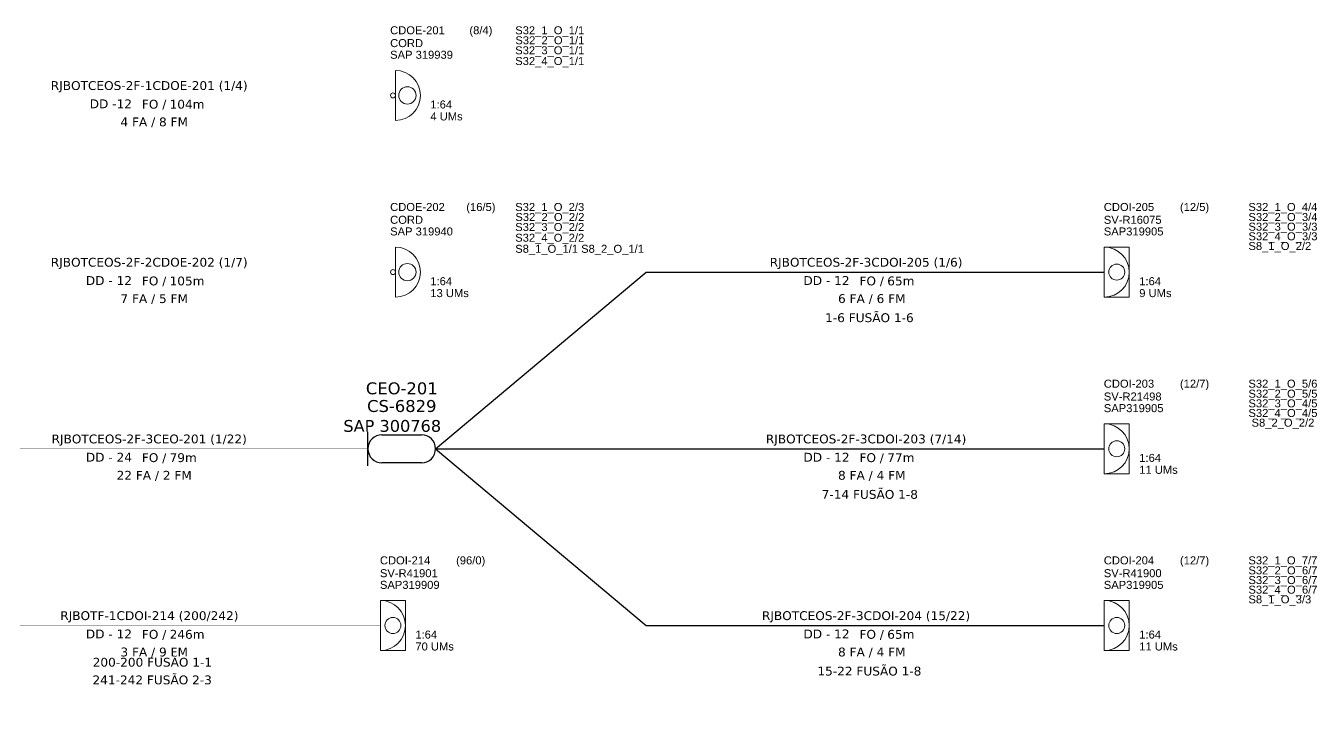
# Model space of a CAD drawing. Header units: millimetres. Extents: x 2479 to 4240, y 59 to 653.
# Drawn here: x 2658.4 to 2855.9, y 329.4 to 433 of the extents above; entities that cross this region are included whole.
import ezdxf
from ezdxf.enums import TextEntityAlignment as Align

# ---------------------------------------------------------------- set-up
doc = ezdxf.new("R2010")
doc.units = ezdxf.units.MM
doc.header["$LTSCALE"] = 0.1
doc.header["$MEASUREMENT"] = 0
for name, color, linetype, lineweight in [("20.0-LEGENDA DOS CDO'S", 1, 'Continuous', 0), ('20.1-CDO_INTERIOR', 1, 'Continuous', 0), ('20.2-CDO_POSTE', 1, 'Continuous', 5), ('40.1-ETIQUETAS', 1, 'Continuous', 20), ('Texto_Cabos', 1, 'Continuous', 20)]:
    doc.layers.add(name, color=color, linetype=linetype, lineweight=lineweight)
for name, color, linetype in [('20.4-CEO', 1, 'Continuous'), ('20.5-CABO EM DUTO', 1, 'Continuous'), ('CD a instalar', 1, 'Continuous')]:
    doc.layers.add(name, color=color, linetype=linetype)
doc.styles.add('ARIAL', font='arial.ttf')
doc.styles.add('siredit', font='verdana.ttf')

# ---------------------------------------------------------------- blocks, each defined once
blk = doc.blocks.new('Attributo_cabos')
at = {"layer": 'Texto_Cabos', "color": 0, "style": 'siredit'}
blk.add_text('FO /', height=1.5, dxfattribs=at).set_placement((1.49, -1.5), align=Align.MIDDLE_RIGHT)
at = {"layer": 'Texto_Cabos', "color": 0, "style": 'siredit', "flags": 1}
for tag, p in [('ID', (-0.57, 7.5)), ('N_CABOS_R_PRIMARIA', (-0.57, 4.5)), ('S/CORTE_R_PRIMARIA', (-0.57, -10.5)), ('FUSÃO_R_PRIMARIA', (-0.57, -13.5)), ('T_CABOS', (-0.57, -19.5))]:
    blk.add_attdef(tag, text='', height=1.5, dxfattribs=at).set_placement(p, align=Align.MIDDLE_CENTER)
at = {"layer": 'Texto_Cabos', "color": 0, "style": 'siredit'}
for tag, p in [('N_CABOS_001', (-16.32, 0.92)), ('FUSÃO_001', (-1.03, -8.25))]:
    blk.add_attdef(tag, p, '', height=1.5, dxfattribs=at)
blk.add_attdef('FIBRAS', text='', height=1.5, dxfattribs=at).set_placement((-4.34, -1.43), align=Align.MIDDLE_RIGHT)
blk.add_attdef('METROS', text='', height=1.5, dxfattribs=at).set_placement((2.05, -1.5), align=Align.MIDDLE_LEFT)
blk.add_attdef('FA/FM', text='', height=1.5, dxfattribs=at).set_placement((-0.57, -4.5), align=Align.MIDDLE_CENTER)
at = {"layer": 'Texto_Cabos', "color": 0, "style": 'siredit', "flags": 1}
blk.add_attdef('S/CORTE', text='', height=1.5, dxfattribs=at).set_placement((-0.57, -16.5), align=Align.CENTER)
blk = doc.blocks.new('CDO_INTERIOR_TROCA')
at = {"layer": '20.1-CDO_INTERIOR', "color": 0, "lineweight": 18}
blk.add_lwpolyline([(4.25, -4.25), (4.25, 4.25), (0, 4.25), (0, -4.25)], close=True, dxfattribs=at)
blk.add_circle((2.13, 0), 1.36, dxfattribs=at)
blk.add_arc((0, 0), 4.25, 270, 90, dxfattribs=at)
at = {"layer": "20.0-LEGENDA DOS CDO'S", "color": 0, "style": 'ARIAL'}
for tag, p in [('CDO_N', (-0.08, 10.38)), ('SPLITER_1', (24.48, 10.38)), ('SURVEY', (-0.08, 8.2)), ('SPLITER_2', (24.5, 8.68)), ('SAP_ANTIGO', (-0.08, 6.23)), ('/_SAP_NOVO', (12.37, 6.23)), ('SPLITER_3', (24.5, 7.04)), ('SPLITER_4', (24.5, 5.4)), ('SPLITER_5', (24.5, 3.75)), ('1:XX', (5.94, -2.22)), ('UMS', (5.94, -4.24))]:
    blk.add_attdef(tag, p, '', height=1.36, dxfattribs=at)
blk.add_attdef('FIBRAS_UTILIZADAS', text='', height=1.36, dxfattribs=at).set_placement((15.34, 10.38), align=Align.CENTER)
blk = doc.blocks.new('CEO_UN')
at = {"layer": '20.4-CEO', "color": 0}
for p, q in [((-9.11, 2.39), (-2.39, 2.39)), ((-2.39, -2.39), (-9.11, -2.39))]:
    blk.add_line(p, q, dxfattribs=at)
blk.add_lwpolyline([(-11.5, -2.89), (-11.5, 2.89)], dxfattribs=at)
for centre, start, end in [((-9.11, 0), 90, 270), ((-2.39, 0), 270, 90)]:
    blk.add_arc(centre, 2.39, start, end, dxfattribs=at)
at = {"layer": '20.4-CEO', "color": 7, "style": 'siredit'}
for tag, height, p in [('NOME?', 2.03, (-5.75, 10.27)), ('LOCAL?', 2.03, (-5.75, 7.27)), ('TIPO?', 2, (-9.11, 3.89))]:
    blk.add_attdef(tag, text='', height=height, dxfattribs=at).set_placement(p, align=Align.MIDDLE_CENTER)
blk.add_attdef('FIBRAS_RESERVA', text='', height=2.03, dxfattribs=at).set_placement((-5.75, -3.97), align=Align.TOP_CENTER)
blk = doc.blocks.new('PDO_PST')
at = {"color": 0}
blk.add_line((2.5, 0), (-2.5, 0), dxfattribs=at)
for centre, radius in [((0, 1.19), 0.862), ((0, -0.25), 0.25)]:
    blk.add_circle(centre, radius, dxfattribs=at)
blk.add_arc((0, 0), 2.5, 0, 180, dxfattribs=at)
blk = doc.blocks.new('CDOE_POSTE 2')
at = {"layer": '20.2-CDO_POSTE', "color": 0, "linetype": 'Continuous', "xscale": 1.700328304346723, "yscale": 1.700328304346723, "zscale": 1.700328304346723, "rotation": 269.882008258618}
blk.add_blockref('PDO_PST', (0.43, 0), dxfattribs=at)
at = {"layer": "20.0-LEGENDA DOS CDO'S", "color": 0, "style": 'ARIAL'}
for tag, p in [('CDO_N', (-0.47, 10.38)), ('SPLITER_1', (20.79, 10.38)), ('CORDOALHA', (-0.47, 8.2)), ('SPLITER_2', (20.8, 8.68)), ('SAP', (-0.47, 6.23)), ('1:XX', (6.36, -2.22)), ('UMS', (6.36, -4.24))]:
    blk.add_attdef(tag, p, '', height=1.36, dxfattribs=at)
blk.add_attdef('FIBRAS_UTILIZADAS', text='', height=1.36, dxfattribs=at).set_placement((14.95, 10.38), align=Align.CENTER)

msp = doc.modelspace()

# ---------------------------------------------------------------- linework, layer by layer
at = {"layer": '20.5-CABO EM DUTO', "color": 0, "linetype": 'ByBlock'}
for p, q in [((2721.1, 368.39), (2753.28, 395.39)), ((2753.28, 395.39), (2823.36, 395.39)), ((2721.1, 368.39), (2753.28, 341.39)), ((2753.28, 341.39), (2823.36, 341.39))]:
    msp.add_line(p, q, dxfattribs=at)
at = {"layer": 'CD a instalar', "color": 0, "linetype": 'ByBlock'}
for p, q in [((2721.1, 368.39), (2753.28, 368.39)), ((2753.28, 368.39), (2823.36, 368.39))]:
    msp.add_line(p, q, dxfattribs=at)
at = {"layer": 'CD a instalar', "color": 0, "linetype": 'ByBlock', "const_width": 0.018}
for points in [[(2603.56, 273.89), (2642.58, 422.39), (2714.58, 422.39)], [(2603.56, 273.89), (2642.58, 395.39), (2714.58, 395.39)], [(2603.56, 273.89), (2642.58, 368.39), (2710.75, 368.39)], [(2603.56, 273.89), (2642.58, 341.39), (2712.66, 341.39)]]:
    msp.add_lwpolyline(points, dxfattribs=at)

# ---------------------------------------------------------------- block references
at = {"color": 0}
ref = msp.add_blockref('CDO_INTERIOR_TROCA', (2823.36, 395.39), dxfattribs=dict(at, xscale=0.8999999999999772, yscale=0.8999999999999985, zscale=0.9))
ref.add_attrib('CDO_N', 'CDOI-205', (2823.29, 404.73), dxfattribs={"layer": "20.0-LEGENDA DOS CDO'S", "color": 0, "height": 1.224, "style": 'ARIAL'})
ref.add_attrib('FIBRAS_UTILIZADAS', '(12/5)', dxfattribs={"layer": "20.0-LEGENDA DOS CDO'S", "color": 0, "height": 1.224, "style": 'ARIAL'}).set_placement((2837.17, 404.73), align=Align.CENTER)
ref.add_attrib('SURVEY', 'SV-R16075', (2823.29, 402.77), dxfattribs={"layer": "20.0-LEGENDA DOS CDO'S", "color": 0, "height": 1.224, "style": 'ARIAL'})
ref.add_attrib('SAP_ANTIGO', 'SAP319905', (2823.29, 400.99), dxfattribs={"layer": "20.0-LEGENDA DOS CDO'S", "color": 0, "height": 1.224, "style": 'ARIAL'})
ref.add_attrib('1:XX', '1:64', (2828.71, 393.39), dxfattribs={"layer": "20.0-LEGENDA DOS CDO'S", "color": 0, "height": 1.224, "style": 'ARIAL'})
ref.add_attrib('UMS', '9 UMs', (2828.71, 391.57), dxfattribs={"layer": "20.0-LEGENDA DOS CDO'S", "color": 0, "height": 1.224, "style": 'ARIAL'})
ref.add_attrib('SPLITER_1', 'S32_1_O_4/4', (2845.4, 404.73), dxfattribs={"layer": "20.0-LEGENDA DOS CDO'S", "color": 0, "height": 1.2242, "style": 'ARIAL'})
ref.add_attrib('SPLITER_2', 'S32_2_O_3/4', (2845.41, 403.2), dxfattribs={"layer": "20.0-LEGENDA DOS CDO'S", "color": 0, "height": 1.2242, "style": 'ARIAL'})
ref.add_attrib('SPLITER_3', 'S32_3_O_3/3', (2845.41, 401.72), dxfattribs={"layer": "20.0-LEGENDA DOS CDO'S", "color": 0, "height": 1.2242, "style": 'ARIAL'})
ref.add_attrib('SPLITER_4', 'S32_4_O_3/3', (2845.41, 400.25), dxfattribs={"layer": "20.0-LEGENDA DOS CDO'S", "color": 0, "height": 1.2242, "style": 'ARIAL'})
ref.add_attrib('SPLITER_5', 'S8_1_O_2/2   ', (2845.41, 398.77), dxfattribs={"layer": "20.0-LEGENDA DOS CDO'S", "color": 0, "height": 1.2242, "style": 'ARIAL'})
ref = msp.add_blockref('CDO_INTERIOR_TROCA', (2823.36, 368.39), dxfattribs=dict(at, xscale=0.8999999999999772, yscale=0.8999999999999985, zscale=0.9))
ref.add_attrib('CDO_N', 'CDOI-203', (2823.29, 377.73), dxfattribs={"layer": "20.0-LEGENDA DOS CDO'S", "color": 0, "height": 1.224, "style": 'ARIAL'})
ref.add_attrib('FIBRAS_UTILIZADAS', '(12/7)', dxfattribs={"layer": "20.0-LEGENDA DOS CDO'S", "color": 0, "height": 1.224, "style": 'ARIAL'}).set_placement((2837.17, 377.73), align=Align.CENTER)
ref.add_attrib('SURVEY', 'SV-R21498', (2823.29, 375.77), dxfattribs={"layer": "20.0-LEGENDA DOS CDO'S", "color": 0, "height": 1.224, "style": 'ARIAL'})
ref.add_attrib('SAP_ANTIGO', 'SAP319905', (2823.29, 373.99), dxfattribs={"layer": "20.0-LEGENDA DOS CDO'S", "color": 0, "height": 1.224, "style": 'ARIAL'})
ref.add_attrib('1:XX', '1:64', (2828.71, 366.39), dxfattribs={"layer": "20.0-LEGENDA DOS CDO'S", "color": 0, "height": 1.224, "style": 'ARIAL'})
ref.add_attrib('UMS', '11 UMs', (2828.71, 364.57), dxfattribs={"layer": "20.0-LEGENDA DOS CDO'S", "color": 0, "height": 1.224, "style": 'ARIAL'})
ref.add_attrib('SPLITER_1', 'S32_1_O_5/6', (2845.4, 377.73), dxfattribs={"layer": "20.0-LEGENDA DOS CDO'S", "color": 0, "height": 1.2242, "style": 'ARIAL'})
ref.add_attrib('SPLITER_2', 'S32_2_O_5/5', (2845.41, 376.2), dxfattribs={"layer": "20.0-LEGENDA DOS CDO'S", "color": 0, "height": 1.2242, "style": 'ARIAL'})
ref.add_attrib('SPLITER_3', 'S32_3_O_4/5', (2845.41, 374.72), dxfattribs={"layer": "20.0-LEGENDA DOS CDO'S", "color": 0, "height": 1.2242, "style": 'ARIAL'})
ref.add_attrib('SPLITER_4', 'S32_4_O_4/5', (2845.41, 373.25), dxfattribs={"layer": "20.0-LEGENDA DOS CDO'S", "color": 0, "height": 1.2242, "style": 'ARIAL'})
ref.add_attrib('SPLITER_5', ' S8_2_O_2/2  ', (2845.41, 371.77), dxfattribs={"layer": "20.0-LEGENDA DOS CDO'S", "color": 0, "height": 1.2242, "style": 'ARIAL'})
ref = msp.add_blockref('CDO_INTERIOR_TROCA', (2712.66, 341.39), dxfattribs=dict(at, xscale=0.8999999999999772, yscale=0.8999999999999985, zscale=0.9))
ref.add_attrib('CDO_N', 'CDOI-214', (2712.59, 350.73), dxfattribs={"layer": "20.0-LEGENDA DOS CDO'S", "color": 0, "height": 1.224, "style": 'ARIAL'})
ref.add_attrib('FIBRAS_UTILIZADAS', '(96/0)', dxfattribs={"layer": "20.0-LEGENDA DOS CDO'S", "color": 0, "height": 1.224, "style": 'ARIAL'}).set_placement((2726.47, 350.73), align=Align.CENTER)
ref.add_attrib('SURVEY', 'SV-R41901', (2712.59, 348.77), dxfattribs={"layer": "20.0-LEGENDA DOS CDO'S", "color": 0, "height": 1.224, "style": 'ARIAL'})
ref.add_attrib('SAP_ANTIGO', 'SAP319909', (2712.59, 346.99), dxfattribs={"layer": "20.0-LEGENDA DOS CDO'S", "color": 0, "height": 1.224, "style": 'ARIAL'})
ref.add_attrib('1:XX', '1:64', (2718.01, 339.39), dxfattribs={"layer": "20.0-LEGENDA DOS CDO'S", "color": 0, "height": 1.224, "style": 'ARIAL'})
ref.add_attrib('UMS', '70 UMs', (2718.01, 337.57), dxfattribs={"layer": "20.0-LEGENDA DOS CDO'S", "color": 0, "height": 1.224, "style": 'ARIAL'})
ref = msp.add_blockref('CDO_INTERIOR_TROCA', (2823.36, 341.39), dxfattribs=dict(at, xscale=0.8999999999999772, yscale=0.8999999999999985, zscale=0.9))
ref.add_attrib('CDO_N', 'CDOI-204', (2823.29, 350.73), dxfattribs={"layer": "20.0-LEGENDA DOS CDO'S", "color": 0, "height": 1.224, "style": 'ARIAL'})
ref.add_attrib('FIBRAS_UTILIZADAS', '(12/7)', dxfattribs={"layer": "20.0-LEGENDA DOS CDO'S", "color": 0, "height": 1.224, "style": 'ARIAL'}).set_placement((2837.17, 350.73), align=Align.CENTER)
ref.add_attrib('SURVEY', 'SV-R41900', (2823.29, 348.77), dxfattribs={"layer": "20.0-LEGENDA DOS CDO'S", "color": 0, "height": 1.224, "style": 'ARIAL'})
ref.add_attrib('SAP_ANTIGO', 'SAP319905', (2823.29, 346.99), dxfattribs={"layer": "20.0-LEGENDA DOS CDO'S", "color": 0, "height": 1.224, "style": 'ARIAL'})
ref.add_attrib('1:XX', '1:64', (2828.71, 339.39), dxfattribs={"layer": "20.0-LEGENDA DOS CDO'S", "color": 0, "height": 1.224, "style": 'ARIAL'})
ref.add_attrib('UMS', '11 UMs', (2828.71, 337.57), dxfattribs={"layer": "20.0-LEGENDA DOS CDO'S", "color": 0, "height": 1.224, "style": 'ARIAL'})
ref.add_attrib('SPLITER_1', 'S32_1_O_7/7', (2845.4, 350.73), dxfattribs={"layer": "20.0-LEGENDA DOS CDO'S", "color": 0, "height": 1.2242, "style": 'ARIAL'})
ref.add_attrib('SPLITER_2', 'S32_2_O_6/7', (2845.41, 349.2), dxfattribs={"layer": "20.0-LEGENDA DOS CDO'S", "color": 0, "height": 1.2242, "style": 'ARIAL'})
ref.add_attrib('SPLITER_3', 'S32_3_O_6/7', (2845.41, 347.72), dxfattribs={"layer": "20.0-LEGENDA DOS CDO'S", "color": 0, "height": 1.2242, "style": 'ARIAL'})
ref.add_attrib('SPLITER_4', 'S32_4_O_6/7', (2845.41, 346.25), dxfattribs={"layer": "20.0-LEGENDA DOS CDO'S", "color": 0, "height": 1.2242, "style": 'ARIAL'})
ref.add_attrib('SPLITER_5', 'S8_1_O_3/3   ', (2845.41, 344.77), dxfattribs={"layer": "20.0-LEGENDA DOS CDO'S", "color": 0, "height": 1.2242, "style": 'ARIAL'})
at = {"layer": '20.2-CDO_POSTE', "color": 0}
ref = msp.add_blockref('CDOE_POSTE 2', (2714.58, 422.39), dxfattribs=dict(at, xscale=0.8999999999999772, yscale=0.8999999999999985, zscale=0.9))
ref.add_attrib('CDO_N', 'CDOE-201', (2714.15, 431.73), dxfattribs={"layer": "20.0-LEGENDA DOS CDO'S", "color": 0, "height": 1.224, "style": 'ARIAL'})
ref.add_attrib('FIBRAS_UTILIZADAS', '(8/4)', dxfattribs={"layer": "20.0-LEGENDA DOS CDO'S", "color": 0, "height": 1.224, "style": 'ARIAL'}).set_placement((2728.03, 431.73), align=Align.CENTER)
ref.add_attrib('CORDOALHA', 'CORD', (2714.15, 429.77), dxfattribs={"layer": "20.0-LEGENDA DOS CDO'S", "color": 0, "height": 1.224, "style": 'ARIAL'})
ref.add_attrib('SAP', 'SAP 319939', (2714.15, 427.99), dxfattribs={"layer": "20.0-LEGENDA DOS CDO'S", "color": 0, "height": 1.224, "style": 'ARIAL'})
ref.add_attrib('1:XX', '1:64', (2720.3, 420.39), dxfattribs={"layer": "20.0-LEGENDA DOS CDO'S", "color": 0, "height": 1.224, "style": 'ARIAL'})
ref.add_attrib('UMS', '4 UMs', (2720.3, 418.57), dxfattribs={"layer": "20.0-LEGENDA DOS CDO'S", "color": 0, "height": 1.224, "style": 'ARIAL'})
ref.add_attrib('SPLITER_1', 'S32_1_O_1/1', (2733.28, 431.73), dxfattribs={"layer": "20.0-LEGENDA DOS CDO'S", "color": 0, "height": 1.2242, "style": 'ARIAL'})
ref.add_attrib('SPLITER_2', 'S32_2_O_1/1', (2733.3, 430.2), dxfattribs={"layer": "20.0-LEGENDA DOS CDO'S", "color": 0, "height": 1.2242, "style": 'ARIAL'})
ref.add_attrib('SPLITER_3', 'S32_3_O_1/1', (2733.28, 428.67), dxfattribs={"layer": "20.0-LEGENDA DOS CDO'S", "color": 0, "height": 1.2242, "style": 'ARIAL'})
ref.add_attrib('SPLITER_4', 'S32_4_O_1/1', (2733.28, 427.03), dxfattribs={"layer": "20.0-LEGENDA DOS CDO'S", "color": 0, "height": 1.2242, "style": 'ARIAL'})
ref = msp.add_blockref('CDOE_POSTE 2', (2714.58, 395.39), dxfattribs=dict(at, xscale=0.8999999999999772, yscale=0.8999999999999985, zscale=0.9))
ref.add_attrib('CDO_N', 'CDOE-202', (2714.15, 404.73), dxfattribs={"layer": "20.0-LEGENDA DOS CDO'S", "color": 0, "height": 1.224, "style": 'ARIAL'})
ref.add_attrib('FIBRAS_UTILIZADAS', '(16/5)', dxfattribs={"layer": "20.0-LEGENDA DOS CDO'S", "color": 0, "height": 1.224, "style": 'ARIAL'}).set_placement((2728.03, 404.73), align=Align.CENTER)
ref.add_attrib('CORDOALHA', 'CORD', (2714.15, 402.77), dxfattribs={"layer": "20.0-LEGENDA DOS CDO'S", "color": 0, "height": 1.224, "style": 'ARIAL'})
ref.add_attrib('SAP', 'SAP 319940', (2714.15, 400.99), dxfattribs={"layer": "20.0-LEGENDA DOS CDO'S", "color": 0, "height": 1.224, "style": 'ARIAL'})
ref.add_attrib('1:XX', '1:64', (2720.3, 393.39), dxfattribs={"layer": "20.0-LEGENDA DOS CDO'S", "color": 0, "height": 1.224, "style": 'ARIAL'})
ref.add_attrib('UMS', '13 UMs', (2720.3, 391.57), dxfattribs={"layer": "20.0-LEGENDA DOS CDO'S", "color": 0, "height": 1.224, "style": 'ARIAL'})
ref.add_attrib('SPLITER_1', 'S32_1_O_2/3', (2733.28, 404.73), dxfattribs={"layer": "20.0-LEGENDA DOS CDO'S", "color": 0, "height": 1.2242, "style": 'ARIAL'})
ref.add_attrib('SPLITER_2', 'S32_2_O_2/2', (2733.3, 403.2), dxfattribs={"layer": "20.0-LEGENDA DOS CDO'S", "color": 0, "height": 1.2242, "style": 'ARIAL'})
ref.add_attrib('SPLITER_3', 'S32_3_O_2/2', (2733.28, 401.67), dxfattribs={"layer": "20.0-LEGENDA DOS CDO'S", "color": 0, "height": 1.2242, "style": 'ARIAL'})
ref.add_attrib('SPLITER_4', 'S32_4_O_2/2', (2733.28, 400.03), dxfattribs={"layer": "20.0-LEGENDA DOS CDO'S", "color": 0, "height": 1.2242, "style": 'ARIAL'})
ref.add_attrib('SPLITER_5', 'S8_1_O_1/1 S8_2_O_1/1  ', (2733.28, 398.34), dxfattribs={"layer": "20.0-LEGENDA DOS CDO'S", "color": 0, "height": 1.2242, "style": 'ARIAL'})
at = {"layer": '20.4-CEO', "color": 0}
ref = msp.add_blockref('CEO_UN', (2721.1, 368.39), dxfattribs=dict(at, xscale=0.8999999999999772, yscale=0.8999999999999985, zscale=0.9))
ref.add_attrib('NOME?', 'CEO-201', dxfattribs={"color": 7, "height": 1.825, "style": 'siredit'}).set_placement((2715.93, 377.63), align=Align.MIDDLE_CENTER)
ref.add_attrib('LOCAL?', 'CS-6829', dxfattribs={"color": 7, "height": 1.825, "style": 'siredit'}).set_placement((2715.93, 374.93), align=Align.MIDDLE_CENTER)
ref.add_attrib('TIPO?', '    SAP 300768', dxfattribs={"color": 7, "height": 1.8, "style": 'siredit'}).set_placement((2712.9, 371.89), align=Align.MIDDLE_CENTER)
at = {"layer": '40.1-ETIQUETAS', "color": 0}
ref = msp.add_blockref('Attributo_cabos', (2678.58, 422.39), dxfattribs=dict(at, xscale=0.8999999999999772, yscale=0.8999999999999985, zscale=0.9))
ref.add_attrib('N_CABOS_001', 'RJBOTCEOS-2F-1CDOE-201 (1/4)', (2662.25, 423.22), dxfattribs={"layer": 'Texto_Cabos', "color": 0, "height": 1.35, "style": 'siredit'})
ref.add_attrib('FA/FM', '4 FA / 8 FM', dxfattribs={"layer": 'Texto_Cabos', "color": 0, "height": 1.35, "style": 'siredit'}).set_placement((2678.07, 418.34), align=Align.MIDDLE_CENTER)
ref.add_attrib('FIBRAS', 'DD -12', dxfattribs={"layer": 'Texto_Cabos', "color": 0, "height": 1.35, "style": 'siredit'}).set_placement((2674.67, 421.1), align=Align.MIDDLE_RIGHT)
ref.add_attrib('METROS', '104m', dxfattribs={"layer": 'Texto_Cabos', "color": 0, "height": 1.35, "style": 'siredit'}).set_placement((2680.42, 421.04), align=Align.MIDDLE_LEFT)
ref = msp.add_blockref('Attributo_cabos', (2678.58, 395.39), dxfattribs=dict(at, xscale=0.8999999999999772, yscale=0.8999999999999985, zscale=0.9))
ref.add_attrib('N_CABOS_001', 'RJBOTCEOS-2F-2CDOE-202 (1/7)', (2662.25, 396.22), dxfattribs={"layer": 'Texto_Cabos', "color": 0, "height": 1.35, "style": 'siredit'})
ref.add_attrib('FA/FM', '7 FA / 5 FM', dxfattribs={"layer": 'Texto_Cabos', "color": 0, "height": 1.35, "style": 'siredit'}).set_placement((2678.07, 391.34), align=Align.MIDDLE_CENTER)
ref.add_attrib('FIBRAS', 'DD - 12', dxfattribs={"layer": 'Texto_Cabos', "color": 0, "height": 1.35, "style": 'siredit'}).set_placement((2674.67, 394.1), align=Align.MIDDLE_RIGHT)
ref.add_attrib('METROS', '105m', dxfattribs={"layer": 'Texto_Cabos', "color": 0, "height": 1.35, "style": 'siredit'}).set_placement((2680.42, 394.04), align=Align.MIDDLE_LEFT)
ref = msp.add_blockref('Attributo_cabos', (2788.32, 395.39), dxfattribs=dict(at, xscale=0.8999999999999772, yscale=0.8999999999999985, zscale=0.9))
ref.add_attrib('N_CABOS_001', 'RJBOTCEOS-2F-3CDOI-205 (1/6)', (2772.19, 396.22), dxfattribs={"layer": 'Texto_Cabos', "color": 0, "height": 1.35, "style": 'siredit'})
ref.add_attrib('FUSÃO_001', '1-6 FUSÃO 1-6', (2780.67, 387.75), dxfattribs={"layer": 'Texto_Cabos', "color": 0, "height": 1.35, "style": 'siredit'})
ref.add_attrib('FA/FM', '6 FA / 6 FM', dxfattribs={"layer": 'Texto_Cabos', "color": 0, "height": 1.35, "style": 'siredit'}).set_placement((2787.81, 391.34), align=Align.MIDDLE_CENTER)
ref.add_attrib('FIBRAS', 'DD - 12', dxfattribs={"layer": 'Texto_Cabos', "color": 0, "height": 1.35, "style": 'siredit'}).set_placement((2784.41, 394.1), align=Align.MIDDLE_RIGHT)
ref.add_attrib('METROS', '65m', dxfattribs={"layer": 'Texto_Cabos', "color": 0, "height": 1.35, "style": 'siredit'}).set_placement((2790.17, 394.04), align=Align.MIDDLE_LEFT)
ref = msp.add_blockref('Attributo_cabos', (2678.58, 368.39), dxfattribs=dict(at, xscale=0.8999999999999772, yscale=0.8999999999999985, zscale=0.9))
ref.add_attrib('N_CABOS_001', 'RJBOTCEOS-2F-3CEO-201 (1/22)', (2662.37, 369.22), dxfattribs={"layer": 'Texto_Cabos', "color": 0, "height": 1.35, "style": 'siredit'})
ref.add_attrib('FA/FM', '22 FA / 2 FM', dxfattribs={"layer": 'Texto_Cabos', "color": 0, "height": 1.35, "style": 'siredit'}).set_placement((2678.07, 364.34), align=Align.MIDDLE_CENTER)
ref.add_attrib('FIBRAS', 'DD - 24', dxfattribs={"layer": 'Texto_Cabos', "color": 0, "height": 1.35, "style": 'siredit'}).set_placement((2674.67, 367.1), align=Align.MIDDLE_RIGHT)
ref.add_attrib('METROS', '79m', dxfattribs={"layer": 'Texto_Cabos', "color": 0, "height": 1.35, "style": 'siredit'}).set_placement((2680.42, 367.04), align=Align.MIDDLE_LEFT)
ref = msp.add_blockref('Attributo_cabos', (2788.32, 368.39), dxfattribs=dict(at, xscale=0.8999999999999772, yscale=0.8999999999999985, zscale=0.9))
ref.add_attrib('N_CABOS_001', 'RJBOTCEOS-2F-3CDOI-203 (7/14)', (2771.6, 369.22), dxfattribs={"layer": 'Texto_Cabos', "color": 0, "height": 1.35, "style": 'siredit'})
ref.add_attrib('FUSÃO_001', '7-14 FUSÃO 1-8', (2780.14, 360.75), dxfattribs={"layer": 'Texto_Cabos', "color": 0, "height": 1.35, "style": 'siredit'})
ref.add_attrib('FA/FM', '8 FA / 4 FM', dxfattribs={"layer": 'Texto_Cabos', "color": 0, "height": 1.35, "style": 'siredit'}).set_placement((2787.81, 364.34), align=Align.MIDDLE_CENTER)
ref.add_attrib('FIBRAS', 'DD - 12', dxfattribs={"layer": 'Texto_Cabos', "color": 0, "height": 1.35, "style": 'siredit'}).set_placement((2784.41, 367.1), align=Align.MIDDLE_RIGHT)
ref.add_attrib('METROS', '77m', dxfattribs={"layer": 'Texto_Cabos', "color": 0, "height": 1.35, "style": 'siredit'}).set_placement((2790.17, 367.04), align=Align.MIDDLE_LEFT)
ref = msp.add_blockref('Attributo_cabos', (2678.58, 341.39), dxfattribs=dict(at, xscale=0.8999999999999772, yscale=0.8999999999999985, zscale=0.9))
ref.add_attrib('N_CABOS_001', 'RJBOTF-1CDOI-214 (200/242)', (2663.7, 342.22), dxfattribs={"layer": 'Texto_Cabos', "color": 0, "height": 1.35, "style": 'siredit'})
ref.add_attrib('FUSÃO_001', '200-200 FUSÃO 1-1', (2668.66, 335.1), dxfattribs={"layer": 'Texto_Cabos', "color": 0, "height": 1.35, "style": 'siredit'})
ref.add_attrib('FA/FM', '3 FA / 9 FM', dxfattribs={"layer": 'Texto_Cabos', "color": 0, "height": 1.35, "style": 'siredit'}).set_placement((2678.07, 337.34), align=Align.MIDDLE_CENTER)
ref.add_attrib('FIBRAS', 'DD - 12', dxfattribs={"layer": 'Texto_Cabos', "color": 0, "height": 1.35, "style": 'siredit'}).set_placement((2674.67, 340.1), align=Align.MIDDLE_RIGHT)
ref.add_attrib('METROS', '246m', dxfattribs={"layer": 'Texto_Cabos', "color": 0, "height": 1.35, "style": 'siredit'}).set_placement((2680.43, 340.04), align=Align.MIDDLE_LEFT)
ref.add_attrib('FUSÃO_002', '241-242 FUSÃO 2-3', (2668.63, 332.4), dxfattribs={"layer": 'Texto_Cabos', "color": 0, "height": 1.35, "style": 'siredit'})
ref = msp.add_blockref('Attributo_cabos', (2788.32, 341.39), dxfattribs=dict(at, xscale=0.8999999999999772, yscale=0.8999999999999985, zscale=0.9))
ref.add_attrib('N_CABOS_001', 'RJBOTCEOS-2F-3CDOI-204 (15/22)', (2771.01, 342.22), dxfattribs={"layer": 'Texto_Cabos', "color": 0, "height": 1.35, "style": 'siredit'})
ref.add_attrib('FUSÃO_001', '15-22 FUSÃO 1-8', (2779.49, 333.75), dxfattribs={"layer": 'Texto_Cabos', "color": 0, "height": 1.35, "style": 'siredit'})
ref.add_attrib('FA/FM', '8 FA / 4 FM', dxfattribs={"layer": 'Texto_Cabos', "color": 0, "height": 1.35, "style": 'siredit'}).set_placement((2787.81, 337.34), align=Align.MIDDLE_CENTER)
ref.add_attrib('FIBRAS', 'DD - 12', dxfattribs={"layer": 'Texto_Cabos', "color": 0, "height": 1.35, "style": 'siredit'}).set_placement((2784.41, 340.1), align=Align.MIDDLE_RIGHT)
ref.add_attrib('METROS', '65m', dxfattribs={"layer": 'Texto_Cabos', "color": 0, "height": 1.35, "style": 'siredit'}).set_placement((2790.17, 340.04), align=Align.MIDDLE_LEFT)

doc.saveas('drawing.dxf')
